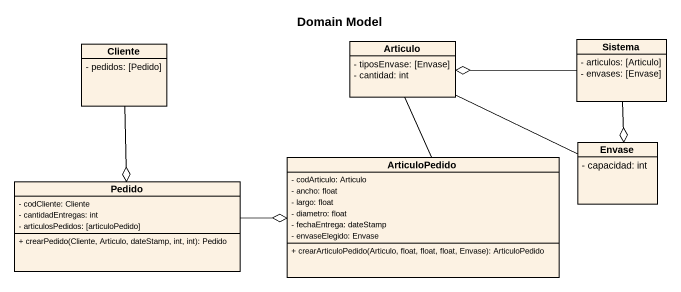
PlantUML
@startuml
title Domain Model
hide circle
hide empty members
skinparam classAttributeIconSize 0
class Cliente {
  - pedidos: [Pedido]
}
class Articulo {
  - tiposEnvase: [Envase]
  - cantidad: int
}
class Sistema {
  - articulos: [Articulo]
  - envases: [Envase]
}
class Envase {
  - capacidad: int
}
class Pedido {
  - codCliente: Cliente
  - cantidadEntregas: int
  - articulosPedidos: [articuloPedido]
  + crearPedido(Cliente, Articulo, dateStamp, int, int): Pedido
}
class ArticuloPedido {
  - codArticulo: Articulo
  - ancho: float
  - largo: float
  - diametro: float
  - fechaEntrega: dateStamp
  - envaseElegido: Envase
  + crearArticuloPedido(Articulo, float, float, float, Envase): ArticuloPedido
}
Cliente --o Pedido
Articulo -right- Envase
Sistema -left-o Articulo
Sistema --o Envase
Pedido -right-o ArticuloPedido
ArticuloPedido -up- Articulo
@enduml
